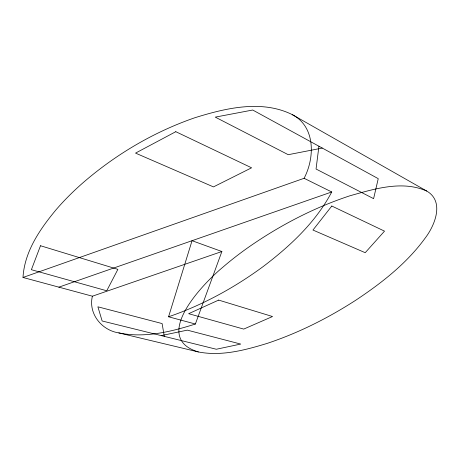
<?xml version="1.0" encoding="UTF-8"?>
<svg xmlns="http://www.w3.org/2000/svg" width="460" height="460" viewBox="0 0 460 460"><rect width="100%" height="100%" fill="white"/><g stroke="black" fill="none" stroke-linecap="round" stroke-linejoin="round"><path stroke-width="0.69" d="M92.391 296.205L23 277.466C24.483 251.591 39.962 229.126 56.011 209.817A285.505 149.028 -16.8 0 1 81.529 184.052C114.597 155.083 153.134 132.192 194.712 117.789C225.636 108.146 261.596 99.463 292.209 114.592L426.725 191.044C444.745 201.445 434.895 225.44 425.086 238.199C406.715 263.453 381.714 282.969 355.902 300.133C328.198 318.038 298.471 332.988 267.133 343.407C245.082 350.117 221.519 356.488 198.392 351.952L118.824 332.902C101.7 330.366 88.13 313.657 92.391 296.205L221.881 251.516L195.373 324.024C170.896 331.821 144.492 338.272 118.824 332.902M318.935 146.228L316.049 169.027L373.595 198.662L378.247 178.658L252.718 110.02L215.268 117.127L288.23 154.698L322.299 148.068M195.373 324.024L168.561 316.785L192.05 240.695L221.881 251.516M23 277.466L304.1 178.29C314.876 157.809 315.594 126.626 292.209 114.592M304.1 178.29L331.735 191.975C315.796 222.226 290.162 246.054 263.235 266.518C234.364 287.764 202.521 305.164 168.561 316.785M58.868 287.155L331.735 191.975M161.224 335.61L187.312 330.142L240.718 344.074L216.315 349.243L102.143 320.982L97.888 306.814L162.115 323.57L164.289 336.369M198.392 351.952C150.202 337.611 204.125 282.641 222.749 267.3A248.337 108.215 -19.3 0 1 248.388 247.336C279.611 225.544 313.749 207.696 349.956 195.77C374.365 188.951 402.23 180.159 426.725 191.044M40.503 245.738L31.383 269.704L106.743 290.777L117.886 269.347L40.503 245.738M331.804 206.028L312.955 230.04L365.217 252.701L384.514 231.144L331.804 206.028M175.795 131.692L135.539 153.111L213.469 186.904L251.591 167.808L175.795 131.692M218.661 300.092L188.652 313.685L243.731 329.09L272.521 316.526L218.661 300.092"/></g></svg>
